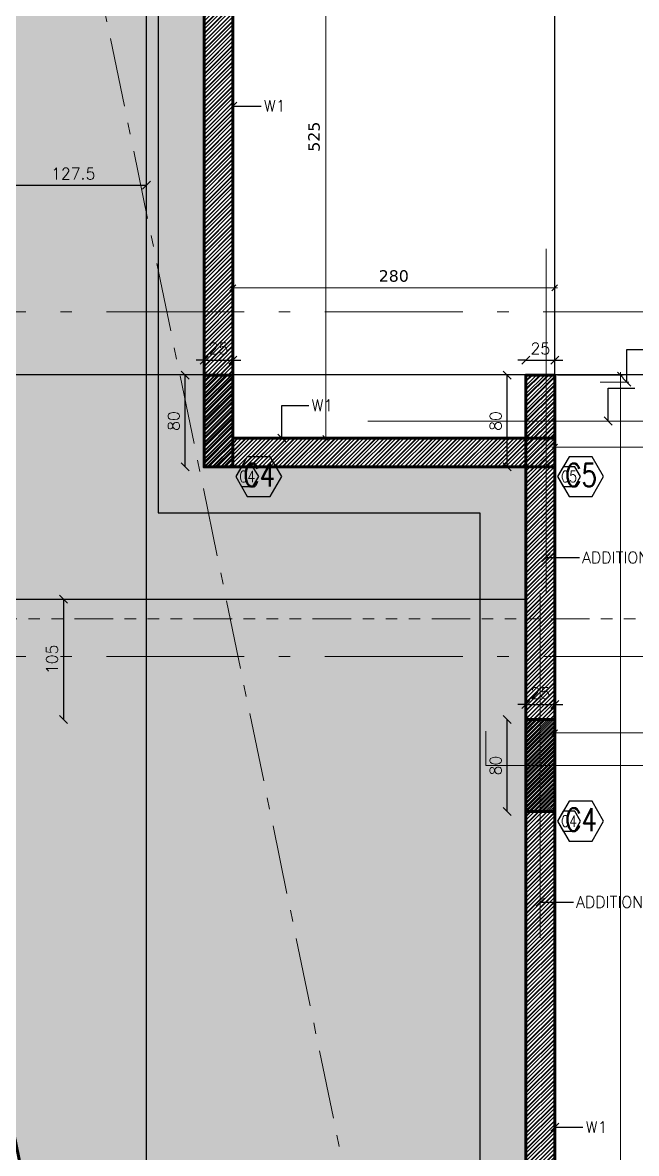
# Model space of a CAD drawing. Header units: inches. Extents: x -48 to 777, y -156 to 510.
# Drawn here: x 588.4 to 593.74, y 236.08 to 245.93 of the extents above; entities that cross this region are included whole.
import ezdxf
from ezdxf.enums import TextEntityAlignment as Align

# ---------------------------------------------------------------- set-up
doc = ezdxf.new("R2010")
doc.units = ezdxf.units.IN
doc.header["$MEASUREMENT"] = 0
doc.set_wipeout_variables(frame=1)
for name, pattern in [('ACAD_ISO06W100', [36, 24, -3, 0, -3, 0, -3, 0, -3]), ('ACAD_ISO10W100', [18, 12, -3, 0, -3]), ('HIDDEN', [0.375, 0.25, -0.125])]:
    doc.linetypes.add(name, pattern=pattern)
doc.layers.get('Defpoints').update_dxf_attribs({"lineweight": 5})
for name, color, linetype, lineweight in [('A-AXIS', 253, 'ACAD_ISO10W100', 5), ('A-AXIS ST', 251, 'ACAD_ISO10W100', 5), ('A-DIM', 9, 'Continuous', 5), ('A-HIDDEN', 254, 'HIDDEN', 5), ('A-LEVELS', 139, 'Continuous', 20), ('A-LIMIT LOT', 235, 'ACAD_ISO10W100', 20), ('A-PILLARS', 1, 'Continuous', 60), ('A-TEXT', 50, 'Continuous', 15), ('H-PILLARS', 61, 'Continuous', 5), ('str-col-dimension', 6, 'Continuous', 50), ('str-raft-bottom', 1, 'Continuous', 5), ('str-raft-top', 1, 'Continuous', 5)]:
    doc.layers.add(name, color=color, linetype=linetype, lineweight=lineweight)
doc.layers.add('HH-DARK GREY', color=7, linetype='Continuous', lineweight=5, true_color=0x404040)
for name, color, linetype in [('pts pc', 7, 'Continuous'), ('Str-Axes', 8, 'Continuous'), ('str-basement2', 5, 'Continuous'), ('str-col-hatch', 8, 'Continuous'), ('str-COL-TAG-100', 1, 'Continuous'), ('str-COL-TAG-50', 7, 'Continuous'), ('str-columns', 3, 'Continuous'), ('str-raft', 5, 'Continuous'), ('str-sunken-slabs', 5, 'Continuous'), ('str-walls', 5, 'Continuous')]:
    doc.layers.add(name, color=color, linetype=linetype)
doc.styles.add('2mm', font='simplex.shx', dxfattribs={"height": 0.5})
doc.styles.add('ROMAN', font='ROMANS.SHX')
doc.styles.add('ROMAND', font='verdana.ttf')
doc.styles.add('ROMANS', font='romans__.ttf', dxfattribs={"height": 0.14})
doc.dimstyles.new('M-1.50', dxfattribs={"dimtxt": 0.1, "dimasz": 0.05, "dimexe": 0.025, "dimexo": 0.025, "dimgap": 0.05, "dimtad": 1, "dimlfac": 100, "dimrnd": 0.5, "dimzin": 9, "dimdsep": 46, "dimtxsty": 'ROMAND', "dimblk": 'OBLIQUE', "dimcen": 1, "dimdle": 0.025, "dimclrd": 256, "dimclre": 256, "dimclrt": 2, "dimadec": 0, "dimazin": 0, "dimtfac": 0.666667, "dimtmove": 2, "dimatfit": 3, "dimfxl": 0.04, "dimtolj": 1, "dimtzin": 5, "dimlwd": -1, "dimlwe": -1, "dimarcsym": 0})
doc.dimstyles.new('structure', dxfattribs={"dimtxt": 0.1, "dimasz": 0.07, "dimexe": 0.18, "dimexo": 1, "dimgap": 0.05, "dimtad": 1, "dimdec": 1, "dimlfac": 100, "dimrnd": 0.5, "dimdsep": 46, "dimtxsty": 'ROMAN', "dimblk1": 'OBLIQUE', "dimblk2": 'OBLIQUE', "dimsah": 1, "dimcen": 0.009, "dimse1": 1, "dimse2": 1, "dimclrd": 4, "dimclre": 9, "dimclrt": 1, "dimadec": 0, "dimazin": 0, "dimtfac": 0.066667, "dimtdec": 1, "dimtix": 1, "dimtmove": 2, "dimatfit": 3, "dimldrblk": 'OBLIQUE', "dimfxl": 0.18, "dimtolj": 1, "dimarcsym": 0})

# ---------------------------------------------------------------- blocks, each defined once
blk = doc.blocks.new('_Oblique')
at = {"color": 0, "linetype": 'ByBlock', "lineweight": -2}
blk.add_line((-0.5, -0.5), (0.5, 0.5), dxfattribs=at)
blk = doc.blocks.new('*D418')
at = {"layer": 'A-DIM', "transparency": 16777216}
for p, q in [((593.0518, 242.8569), (593.6228, 242.8569)), ((593.5978, 228.8319), (593.5978, 242.8819)), ((593.0518, 228.8569), (593.6228, 228.8569))]:
    blk.add_line(p, q, dxfattribs=at)
at = {"layer": 'Defpoints', "color": 0, "transparency": 16777216}
for p in [(593.0268, 242.8569), (593.5978, 242.8569), (593.0268, 228.8569)]:
    blk.add_point(p, dxfattribs=at)
at = {"layer": 'A-DIM', "transparency": 16777216, "xscale": 0.05, "yscale": 0.05, "zscale": 0.05}
for p, rotation in [((593.5978, 242.8569), 90), ((593.5978, 228.8569), 270)]:
    blk.add_blockref('_Oblique', p, dxfattribs=dict(at, rotation=rotation))
at = {"layer": 'A-DIM', "color": 2, "transparency": 16777216, "insert": (593.4958, 235.8569), "char_height": 0.1, "attachment_point": 5, "rotation": 90, "style": 'ROMAND'}
blk.add_mtext('\\A1;1400', dxfattribs=at)
blk = doc.blocks.new('*D419')
at = {"layer": 'A-DIM', "transparency": 16777216}
for p, q in [((593.0518, 243.6167), (590.2018, 243.6167)), ((590.2268, 242.8834), (590.2268, 243.6417)), ((593.0268, 242.8834), (593.0268, 243.6417))]:
    blk.add_line(p, q, dxfattribs=at)
at = {"layer": 'Defpoints', "color": 0, "transparency": 16777216}
for p in [(590.2268, 243.6167), (590.2268, 242.8584), (593.0268, 242.8584)]:
    blk.add_point(p, dxfattribs=at)
at = {"layer": 'A-DIM', "transparency": 16777216, "xscale": 0.05, "yscale": 0.05, "zscale": 0.05, "rotation": 180}
blk.add_blockref('_Oblique', (590.2268, 243.6167), dxfattribs=at)
at = {"layer": 'A-DIM', "transparency": 16777216, "xscale": 0.05, "yscale": 0.05, "zscale": 0.05}
blk.add_blockref('_Oblique', (593.0268, 243.6167), dxfattribs=at)
at = {"layer": 'A-DIM', "color": 2, "transparency": 16777216, "insert": (591.6268, 243.719), "char_height": 0.1, "attachment_point": 5, "style": 'ROMAND'}
blk.add_mtext('\\A1;280', dxfattribs=at)
blk = doc.blocks.new('*D420')
at = {"layer": 'A-DIM', "transparency": 16777216}
for p, q in [((590.2518, 247.5585), (591.0605, 247.5585)), ((591.0355, 242.2819), (591.0355, 247.5835)), ((590.2518, 242.3069), (591.0605, 242.3069))]:
    blk.add_line(p, q, dxfattribs=at)
at = {"layer": 'Defpoints', "color": 0, "transparency": 16777216}
for p in [(590.2268, 247.5585), (591.0355, 247.5585), (590.2268, 242.3069)]:
    blk.add_point(p, dxfattribs=at)
at = {"layer": 'A-DIM', "transparency": 16777216, "xscale": 0.05, "yscale": 0.05, "zscale": 0.05}
for p, rotation in [((591.0355, 247.5585), 90), ((591.0355, 242.3069), 270)]:
    blk.add_blockref('_Oblique', p, dxfattribs=dict(at, rotation=rotation))
at = {"layer": 'A-DIM', "color": 2, "transparency": 16777216, "insert": (590.9334, 244.9327), "char_height": 0.1, "attachment_point": 5, "rotation": 90, "style": 'ROMAND'}
blk.add_mtext('\\A1;525', dxfattribs=at)
blk = doc.blocks.new('LOT 688  TOPOGRAPHIC PLAN')
at = {"layer": 'A-LEVELS', "linetype": 'Continuous'}
blk.add_lwpolyline([(-315991.12482, -27916.00948), (-315990.86281, -27915.91824), (-315990.58971, -27915.87283), (-315990.3048, -27915.87713), (-315990.01092, -27915.92436), (-315989.41109, -27916.10988), (-315988.22172, -27916.59752), (-315987.639, -27916.76802), (-315987.35147, -27916.80639), (-315987.06683, -27916.80263), (-315986.7853, -27916.74858), (-315986.50938, -27916.63741), (-315986.26012, -27916.47485), (-315986.04446, -27916.27165), (-315985.68411, -27915.78224)], dxfattribs=at)
at = {"layer": 'pts pc', "linetype": 'Continuous'}
for points in [[(-315990.26611, -27915.26289), (-315990.97689, -27915.96609)], [(-315990.2699, -27915.96988), (-315990.9731, -27915.2591)], [(-315986.215, -27916.93263), (-315986.92578, -27917.63583)], [(-315986.21879, -27917.63962), (-315986.92199, -27916.92884)]]:
    blk.add_lwpolyline(points, dxfattribs=at)
at = {"layer": 'pts pc', "color": 1, "char_height": 0.5, "width": 3.0714286, "attachment_point": 1, "rotation": 359.692852, "style": '2mm'}
for s, insert in [('\\Fsimplex.shx;\\W1.0000000000;\\T1.0000000000;\\o\\l96.030', (-315990.12017, -27915.36717)), ('\\Fsimplex.shx;\\W1.0000000000;\\T1.0000000000;\\o\\l95.922', (-315986.06906, -27917.03692))]:
    blk.add_mtext(s, dxfattribs=dict(at, insert=insert))
at = {"linetype": 'Continuous'}
blk.add_wipeout([(-315996.80172, -27893.57917), (-315969.32038, -27896.23659), (-315969.32038, -27930.53073), (-315964.08799, -27936.87852), (-315964.6636, -27941.43051), (-315970.22923, -27937.16678), (-315985.1164, -27950.2257)], dxfattribs=at).dxf.layer = 'A-LIMIT LOT'
at = {"layer": 'A-HIDDEN', "linetype": 'ACAD_ISO10W100', "ltscale": 0.05}
blk.add_lwpolyline([(-315992.30527, -27900.52725), (-315983.21966, -27944.57125), (-315970.69258, -27933.58259), (-315972.32038, -27931.60779), (-315972.32038, -27902.3323)], close=True, dxfattribs=at)
blk = doc.blocks.new('*D990')
at = {"layer": 'A-DIM', "transparency": 16777216}
for p, q in [((593.0268, 239.6295), (593.0268, 239.7675)), ((605.3268, 239.6295), (605.3268, 239.7675)), ((605.3518, 239.7425), (593.0018, 239.7425))]:
    blk.add_line(p, q, dxfattribs=at)
at = {"layer": 'Defpoints', "color": 0, "transparency": 16777216}
for p in [(593.0268, 239.7425), (593.0268, 239.6045), (605.3268, 239.6045)]:
    blk.add_point(p, dxfattribs=at)
at = {"layer": 'A-DIM', "transparency": 16777216, "xscale": 0.05, "yscale": 0.05, "zscale": 0.05, "rotation": 180}
blk.add_blockref('_Oblique', (593.0268, 239.7425), dxfattribs=at)
at = {"layer": 'A-DIM', "transparency": 16777216, "xscale": 0.05, "yscale": 0.05, "zscale": 0.05}
blk.add_blockref('_Oblique', (605.3268, 239.7425), dxfattribs=at)
at = {"layer": 'A-DIM', "color": 2, "transparency": 16777216, "insert": (599.1768, 239.8446), "char_height": 0.1, "attachment_point": 5, "style": 'ROMAND'}
blk.add_mtext('\\A1;1230', dxfattribs=at)
blk = doc.blocks.new('*D991')
at = {"layer": 'A-DIM', "transparency": 16777216}
for p, q in [((596.1768, 242.6319), (596.1768, 242.2055)), ((593.0268, 242.5407), (593.0268, 242.2055)), ((593.0018, 242.2305), (596.2018, 242.2305))]:
    blk.add_line(p, q, dxfattribs=at)
at = {"layer": 'Defpoints', "color": 0, "transparency": 16777216}
for p in [(596.1768, 242.6569), (593.0268, 242.5657), (596.1768, 242.2305)]:
    blk.add_point(p, dxfattribs=at)
at = {"layer": 'A-DIM', "transparency": 16777216, "xscale": 0.05, "yscale": 0.05, "zscale": 0.05, "rotation": 180}
blk.add_blockref('_Oblique', (593.0268, 242.2305), dxfattribs=at)
at = {"layer": 'A-DIM', "transparency": 16777216, "xscale": 0.05, "yscale": 0.05, "zscale": 0.05}
blk.add_blockref('_Oblique', (596.1768, 242.2305), dxfattribs=at)
at = {"layer": 'A-DIM', "color": 2, "transparency": 16777216, "insert": (594.6018, 242.3326), "char_height": 0.1, "attachment_point": 5, "style": 'ROMAND'}
blk.add_mtext('\\A1;315', dxfattribs=at)
blk = doc.blocks.new('tags')
at = {"layer": 'str-COL-TAG-100', "color": 2}
blk.add_lwpolyline([(0.125, -0.2616), (0.325, -0.2616), (0.425, -0.0884), (0.325, 0.0848), (0.125, 0.0848), (0.025, -0.0884)], close=True, dxfattribs=at)
at = {"layer": 'str-COL-TAG-50', "color": 2}
blk.add_lwpolyline([(0.075, -0.175), (0.175, -0.175), (0.225, -0.0884), (0.175, -0.0018), (0.075, -0.0018), (0.025, -0.0884)], close=True, dxfattribs=at)
at = {"layer": 'str-COL-TAG-100', "color": 1, "style": 'ROMANS', "width": 0.699426}
blk.add_attdef('NUMBER', text='', height=0.2, dxfattribs=at).set_placement((0.0918, -0.1741), (0.3679, -0.1741), align=Align.FIT)
at = {"layer": 'str-COL-TAG-50', "color": 1, "style": 'ROMANS', "width": 0.697102}
blk.add_attdef('NUMBER', text='', height=0.1, dxfattribs=at).set_placement((0.0562, -0.1375), (0.1938, -0.1375), align=Align.FIT)
blk = doc.blocks.new('*D1517')
at = {"layer": 'Defpoints', "color": 0, "transparency": 16777216}
for p in [(592.6131, 239.8569), (592.7768, 239.8569), (592.7768, 239.0569)]:
    blk.add_point(p, dxfattribs=at)
at = {"layer": 'str-col-dimension', "color": 4, "lineweight": -2, "transparency": 16777216}
blk.add_line((592.6131, 239.0569), (592.6131, 239.8569), dxfattribs=at)
at = {"layer": 'str-col-dimension', "color": 4, "lineweight": -2, "transparency": 16777216, "xscale": 0.07, "yscale": 0.07, "zscale": 0.07}
for p, rotation in [((592.6131, 239.8569), 90), ((592.6131, 239.0569), 270)]:
    blk.add_blockref('_Oblique', p, dxfattribs=dict(at, rotation=rotation))
at = {"layer": 'str-col-dimension', "color": 1, "transparency": 16777216, "insert": (592.5131, 239.4569), "char_height": 0.1, "attachment_point": 5, "rotation": 90, "style": 'ROMAN'}
blk.add_mtext('\\A1;80', dxfattribs=at)
blk = doc.blocks.new('*D1518')
at = {"layer": 'Defpoints', "color": 0, "transparency": 16777216}
for p in [(593.0268, 239.9877), (592.7768, 239.8569), (593.0268, 239.8569)]:
    blk.add_point(p, dxfattribs=at)
at = {"layer": 'str-col-dimension', "color": 4, "lineweight": -2, "transparency": 16777216}
for p, q in [((592.7768, 239.9877), (592.7068, 239.9877)), ((592.7768, 239.9877), (593.0268, 239.9877)), ((593.0268, 239.9877), (593.0968, 239.9877))]:
    blk.add_line(p, q, dxfattribs=at)
at = {"layer": 'str-col-dimension', "color": 4, "lineweight": -2, "transparency": 16777216, "xscale": 0.07, "yscale": 0.07, "zscale": 0.07}
blk.add_blockref('_Oblique', (592.7768, 239.9877), dxfattribs=at)
at = {"layer": 'str-col-dimension', "color": 4, "lineweight": -2, "transparency": 16777216, "xscale": 0.07, "yscale": 0.07, "zscale": 0.07, "rotation": 180}
blk.add_blockref('_Oblique', (593.0268, 239.9877), dxfattribs=at)
at = {"layer": 'str-col-dimension', "color": 1, "transparency": 16777216, "insert": (592.9018, 240.0877), "char_height": 0.1, "attachment_point": 5, "style": 'ROMAN'}
blk.add_mtext('\\A1;25', dxfattribs=at)
blk = doc.blocks.new('*D1522')
at = {"layer": 'Defpoints', "color": 0, "transparency": 16777216}
for p in [(592.6131, 242.8569), (592.7768, 242.8569), (592.7768, 242.0569)]:
    blk.add_point(p, dxfattribs=at)
at = {"layer": 'str-col-dimension', "color": 4, "lineweight": -2, "transparency": 16777216}
blk.add_line((592.6131, 242.0569), (592.6131, 242.8569), dxfattribs=at)
at = {"layer": 'str-col-dimension', "color": 4, "lineweight": -2, "transparency": 16777216, "xscale": 0.07, "yscale": 0.07, "zscale": 0.07}
for p, rotation in [((592.6131, 242.8569), 90), ((592.6131, 242.0569), 270)]:
    blk.add_blockref('_Oblique', p, dxfattribs=dict(at, rotation=rotation))
at = {"layer": 'str-col-dimension', "color": 1, "transparency": 16777216, "insert": (592.5131, 242.4569), "char_height": 0.1, "attachment_point": 5, "rotation": 90, "style": 'ROMAN'}
blk.add_mtext('\\A1;80', dxfattribs=at)
blk = doc.blocks.new('*D1523')
at = {"layer": 'Defpoints', "color": 0, "transparency": 16777216}
for p in [(593.0268, 242.9877), (592.7768, 242.8569), (593.0268, 242.8569)]:
    blk.add_point(p, dxfattribs=at)
at = {"layer": 'str-col-dimension', "color": 4, "lineweight": -2, "transparency": 16777216}
for p, q in [((592.7768, 242.9877), (592.7068, 242.9877)), ((592.7768, 242.9877), (593.0268, 242.9877)), ((593.0268, 242.9877), (593.0968, 242.9877))]:
    blk.add_line(p, q, dxfattribs=at)
at = {"layer": 'str-col-dimension', "color": 4, "lineweight": -2, "transparency": 16777216, "xscale": 0.07, "yscale": 0.07, "zscale": 0.07}
blk.add_blockref('_Oblique', (592.7768, 242.9877), dxfattribs=at)
at = {"layer": 'str-col-dimension', "color": 4, "lineweight": -2, "transparency": 16777216, "xscale": 0.07, "yscale": 0.07, "zscale": 0.07, "rotation": 180}
blk.add_blockref('_Oblique', (593.0268, 242.9877), dxfattribs=at)
at = {"layer": 'str-col-dimension', "color": 1, "transparency": 16777216, "insert": (592.9018, 243.0877), "char_height": 0.1, "attachment_point": 5, "style": 'ROMAN'}
blk.add_mtext('\\A1;25', dxfattribs=at)
blk = doc.blocks.new('*D1524')
at = {"layer": 'Defpoints', "color": 0, "transparency": 16777216}
for p in [(589.8131, 242.8569), (589.9768, 242.8569), (589.9768, 242.0569)]:
    blk.add_point(p, dxfattribs=at)
at = {"layer": 'str-col-dimension', "color": 4, "lineweight": -2, "transparency": 16777216}
blk.add_line((589.8131, 242.0569), (589.8131, 242.8569), dxfattribs=at)
at = {"layer": 'str-col-dimension', "color": 4, "lineweight": -2, "transparency": 16777216, "xscale": 0.07, "yscale": 0.07, "zscale": 0.07}
for p, rotation in [((589.8131, 242.8569), 90), ((589.8131, 242.0569), 270)]:
    blk.add_blockref('_Oblique', p, dxfattribs=dict(at, rotation=rotation))
at = {"layer": 'str-col-dimension', "color": 1, "transparency": 16777216, "insert": (589.7131, 242.4569), "char_height": 0.1, "attachment_point": 5, "rotation": 90, "style": 'ROMAN'}
blk.add_mtext('\\A1;80', dxfattribs=at)
blk = doc.blocks.new('*D1525')
at = {"layer": 'Defpoints', "color": 0, "transparency": 16777216}
for p in [(590.2268, 242.9877), (589.9768, 242.8569), (590.2268, 242.8569)]:
    blk.add_point(p, dxfattribs=at)
at = {"layer": 'str-col-dimension', "color": 4, "lineweight": -2, "transparency": 16777216}
for p, q in [((589.9768, 242.9877), (589.9068, 242.9877)), ((589.9768, 242.9877), (590.2268, 242.9877)), ((590.2268, 242.9877), (590.2968, 242.9877))]:
    blk.add_line(p, q, dxfattribs=at)
at = {"layer": 'str-col-dimension', "color": 4, "lineweight": -2, "transparency": 16777216, "xscale": 0.07, "yscale": 0.07, "zscale": 0.07}
blk.add_blockref('_Oblique', (589.9768, 242.9877), dxfattribs=at)
at = {"layer": 'str-col-dimension', "color": 4, "lineweight": -2, "transparency": 16777216, "xscale": 0.07, "yscale": 0.07, "zscale": 0.07, "rotation": 180}
blk.add_blockref('_Oblique', (590.2268, 242.9877), dxfattribs=at)
at = {"layer": 'str-col-dimension', "color": 1, "transparency": 16777216, "insert": (590.1018, 243.0877), "char_height": 0.1, "attachment_point": 5, "style": 'ROMAN'}
blk.add_mtext('\\A1;25', dxfattribs=at)
blk = doc.blocks.new('*D1665')
at = {"layer": 'Defpoints', "color": 0, "transparency": 16777216}
for p in [(588.1998, 244.5107), (589.4768, 244.5107), (589.4768, 244.5107)]:
    blk.add_point(p, dxfattribs=at)
at = {"layer": 'str-sunken-slabs', "color": 4, "lineweight": -2, "transparency": 16777216}
blk.add_line((588.1998, 244.5107), (589.4768, 244.5107), dxfattribs=at)
at = {"layer": 'str-sunken-slabs', "color": 4, "lineweight": -2, "transparency": 16777216, "xscale": 0.07, "yscale": 0.07, "zscale": 0.07, "rotation": 180}
blk.add_blockref('_Oblique', (588.1998, 244.5107), dxfattribs=at)
at = {"layer": 'str-sunken-slabs', "color": 4, "lineweight": -2, "transparency": 16777216, "xscale": 0.07, "yscale": 0.07, "zscale": 0.07}
blk.add_blockref('_Oblique', (589.4768, 244.5107), dxfattribs=at)
at = {"layer": 'str-sunken-slabs', "color": 1, "transparency": 16777216, "insert": (588.8383, 244.6107), "char_height": 0.1, "attachment_point": 5, "style": 'ROMAN'}
blk.add_mtext('\\A1;127.5', dxfattribs=at)
blk = doc.blocks.new('*D1666')
at = {"layer": 'Defpoints', "color": 0, "transparency": 16777216}
for p in [(588.754, 240.9069), (588.754, 239.8569), (588.754, 239.8569)]:
    blk.add_point(p, dxfattribs=at)
at = {"layer": 'str-sunken-slabs', "color": 4, "lineweight": -2, "transparency": 16777216}
blk.add_line((588.754, 240.9069), (588.754, 239.8569), dxfattribs=at)
at = {"layer": 'str-sunken-slabs', "color": 4, "lineweight": -2, "transparency": 16777216, "xscale": 0.07, "yscale": 0.07, "zscale": 0.07}
for p, rotation in [((588.754, 240.9069), 90), ((588.754, 239.8569), 270)]:
    blk.add_blockref('_Oblique', p, dxfattribs=dict(at, rotation=rotation))
at = {"layer": 'str-sunken-slabs', "color": 1, "transparency": 16777216, "insert": (588.654, 240.3819), "char_height": 0.1, "attachment_point": 5, "rotation": 90, "style": 'ROMAN'}
blk.add_mtext('\\A1;105', dxfattribs=at)

msp = doc.modelspace()

# ---------------------------------------------------------------- linework, layer by layer
at = {"layer": 'Str-Axes', "ltscale": 0.1}
msp.add_line((611.62657, 239.85688), (583.32678, 239.85688), dxfattribs=at)

# ---------------------------------------------------------------- next in the draw order: block references
at = {"layer": 'A-TEXT'}
msp.add_blockref('LOT 688  TOPOGRAPHIC PLAN', (316579.44716, 28156.10823), dxfattribs=at)

# ---------------------------------------------------------------- next in the draw order: hatches: boundary and pattern name
at = {"layer": 'H-PILLARS'}
h = msp.add_hatch(dxfattribs=at)
h.set_pattern_fill('ANSI31', color=256, scale=0.2)
h.set_pattern_definition([(45, (0, 99), (-0.0176776695, 0.0176776695), [])])
edge = h.paths.add_edge_path()
edge.add_line((589.47678, 253.80841), (589.72678, 253.80848))
edge.add_line((589.72678, 253.80848), (589.72662, 247.55845))
edge.add_line((589.72662, 247.55845), (590.22678, 247.55845))
edge.add_line((590.22678, 247.55845), (590.22678, 242.30688))
edge.add_line((590.22678, 242.30688), (593.02678, 242.30688))
edge.add_line((593.02678, 242.30688), (593.02678, 228.85688))
edge.add_line((593.02678, 228.85688), (597.42678, 228.85688))
edge.add_line((597.42678, 228.85688), (597.42678, 228.60688))
edge.add_line((597.42678, 228.60688), (592.77678, 228.60688))
edge.add_line((592.77678, 228.60688), (592.77678, 242.05688))
edge.add_line((592.77678, 242.05688), (589.97678, 242.05688))
edge.add_line((589.97678, 242.05688), (589.97678, 247.30845))
edge.add_line((589.97678, 247.30845), (589.47678, 247.30845))
edge.add_line((589.47678, 247.30845), (589.47678, 254.05845))
at = {"layer": 'H-PILLARS', "linetype": 'Continuous'}
h = msp.add_hatch(dxfattribs=at)
h.set_pattern_fill('ANSI31', color=256, scale=0.2)
h.set_pattern_definition([(45, (44.608247, -70.60263), (-0.0176776695, 0.0176776695), [])])
h.paths.add_polyline_path([(590.22678, 242.05688), (589.97678, 242.05688), (589.97678, 242.85688), (590.22678, 242.85688)])
h = msp.add_hatch(dxfattribs=at)
h.set_pattern_fill('ANSI31', color=256, scale=0.2)
h.set_pattern_definition([(45, (47.408247, -70.60263), (-0.0176776695, 0.0176776695), [])])
h.paths.add_polyline_path([(593.02678, 242.05688), (592.77678, 242.05688), (592.77678, 242.85688), (593.02678, 242.85688)])
h = msp.add_hatch(dxfattribs=at)
h.set_pattern_fill('ANSI31', color=256, scale=0.2)
h.set_pattern_definition([(45, (47.470193, -73.60263), (-0.0176776695, 0.0176776695), [])])
h.paths.add_polyline_path([(593.02678, 239.05688), (592.77678, 239.05688), (592.77678, 239.85688), (593.02678, 239.85688)])
at = {"layer": 'HH-DARK GREY'}
h = msp.add_hatch(dxfattribs=at)
h.set_pattern_fill('EARTH', color=256, scale=2)
h.set_pattern_definition([(0, (-242.49175, -75.7109), (0.5, 0.5), [0.5, -0.5]), (0, (-242.49175, -75.5234), (0.5, 0.5), [0.5, -0.5]), (0, (-242.49175, -75.3359), (0.5, 0.5), [0.5, -0.5]), (90, (-242.42925, -75.2734), (-0.5, 0.5), [0.5, -0.5]), (90, (-242.24175, -75.2734), (-0.5, 0.5), [0.5, -0.5]), (90, (-242.05425, -75.2734), (-0.5, 0.5), [0.5, -0.5])])
edge = h.paths.add_edge_path()
edge.add_line((589.47678, 254.05845), (589.47678, 247.30845))
edge.add_line((589.47678, 247.30845), (589.97678, 247.30845))
edge.add_line((589.97678, 247.30845), (589.97678, 242.05688))
edge.add_line((589.97678, 242.05688), (592.77678, 242.05688))
edge.add_line((592.77678, 242.05688), (592.77678, 228.60688))
edge.add_line((592.77678, 228.60688), (597.22678, 228.60688))
edge.add_line((597.22678, 228.60688), (597.22678, 224.90688))
edge.add_line((597.22678, 224.90688), (590.66159, 224.90688))
edge.add_line((590.66159, 224.90688), (582.9059, 262.50387))
edge.add_line((582.9059, 262.50387), (609.87678, 259.89581))
edge.add_line((609.87678, 259.89581), (609.87678, 225.48774))
edge.add_line((609.87678, 225.48774), (610.35557, 224.90688))
edge.add_line((610.35557, 224.90688), (604.37678, 224.90688))
edge.add_arc((604.37678, 228.15688), 3.25, 180, 270, ccw=False)
edge.add_line((601.12678, 228.15688), (601.12678, 228.60688))
edge.add_line((601.12678, 228.60688), (605.57678, 228.60688))
edge.add_line((605.57678, 228.60688), (605.57678, 242.05688))
edge.add_line((605.57678, 242.05688), (607.12678, 242.05688))
edge.add_line((607.12678, 242.05688), (607.12678, 246.60861))
edge.add_line((607.12678, 246.60861), (605.42678, 246.60861))
edge.add_line((605.42678, 246.60861), (605.4268, 253.65849))
edge.add_line((605.4268, 253.65849), (606.67686, 253.65849))
edge.add_line((606.67686, 253.65849), (606.6768, 257.80831))
edge.add_line((606.6768, 257.80831), (589.47678, 257.80848))
edge.add_line((589.47678, 257.80848), (589.47671, 254.08973))
edge.add_line((589.47671, 254.08973), (589.47678, 254.05845))
at = {"layer": 'str-col-hatch'}
h = msp.add_hatch(dxfattribs=at)
h.set_pattern_fill('ANSI31', color=256, scale=0.4)
h.set_pattern_definition([(45, (-106.15302, 191.347635), (-0.035355339, 0.035355339), [])])
h.paths.add_polyline_path([(589.97678, 242.85688), (589.97678, 242.05688), (590.22678, 242.05688), (590.22678, 242.85688)])
h = msp.add_hatch(dxfattribs=at)
h.set_pattern_fill('ANSI31', color=256, scale=0.4)
h.set_pattern_definition([(45, (-103.35302, 191.347635), (-0.035355339, 0.035355339), [])])
h.paths.add_polyline_path([(592.77678, 242.85688), (592.77678, 242.05688), (593.02678, 242.05688), (593.02678, 242.85688)])
h = msp.add_hatch(dxfattribs=at)
h.set_pattern_fill('ANSI31', color=256, scale=0.4)
h.set_pattern_definition([(45, (-103.35302, 188.347635), (-0.035355339, 0.035355339), [])])
h.paths.add_polyline_path([(592.77678, 239.85688), (592.77678, 239.05688), (593.02678, 239.05688), (593.02678, 239.85688)])
at = {"layer": 'str-walls'}
h = msp.add_hatch(dxfattribs=at)
h.set_pattern_fill('ANSI31', color=8, scale=0.4)
h.paths.add_polyline_path([(589.47678, 251.55845), (589.72672, 251.55845), (589.72678, 253.80848), (589.47678, 253.80841)])
h.paths.add_polyline_path([(589.47678, 247.55845), (589.72662, 247.55845), (589.7267, 250.75845), (589.47678, 250.75845)])
h.paths.add_polyline_path([(589.97678, 242.85688), (590.22678, 242.85688), (590.22678, 247.30845), (589.97678, 247.30845)])
h.paths.add_polyline_path([(592.77678, 242.05688), (592.77678, 242.30688), (590.22678, 242.30688), (590.22678, 242.05688)])
h.paths.add_polyline_path([(592.77678, 239.85688), (593.02678, 239.85688), (593.02678, 242.05688), (592.77678, 242.05688)])
h.paths.add_polyline_path([(592.77678, 234.45688), (593.02678, 234.45688), (593.02678, 239.05688), (592.77678, 239.05688)])
h.paths.add_polyline_path([(592.77678, 228.85688), (593.02678, 228.85688), (593.02678, 233.65688), (592.77678, 233.65688)])
h.paths.add_polyline_path([(596.62678, 228.60688), (596.62678, 228.85688), (593.57678, 228.85688), (593.57678, 228.60688)])

# ---------------------------------------------------------------- next in the draw order: linework, layer by layer
at = {"layer": 'A-AXIS', "linetype": 'ACAD_ISO06W100', "ltscale": 0.014}
msp.add_line((586.77664, 240.73298), (610.66993, 240.73298), dxfattribs=at)
at = {"layer": 'A-AXIS ST', "ltscale": 0.1}
for p, q in [((589.47678, 221.25688), (589.47678, 260.35831)), ((593.02678, 221.25688), (593.02678, 260.35831)), ((613.12678, 243.40845), (583.32678, 243.40845)), ((613.12678, 240.40688), (583.32678, 240.40688))]:
    msp.add_line(p, q, dxfattribs=at)
at = {"layer": 'A-PILLARS'}
for points in [[(589.47678, 254.05845), (589.47678, 247.30845), (589.97678, 247.30845), (589.97678, 242.05688), (592.77678, 242.05688), (592.77678, 228.60688), (597.22678, 228.60688), (597.22678, 224.90688), (590.66159, 224.90688), (582.9059, 262.50387)], [(589.47678, 253.80841), (589.72678, 253.80848), (589.72662, 247.55845), (590.22678, 247.55845), (590.22678, 242.30688), (593.02678, 242.30688), (593.02678, 228.85688), (597.42678, 228.85688), (597.42678, 228.60688), (592.77678, 228.60688), (592.77678, 242.05688), (589.97678, 242.05688), (589.97678, 247.30845), (589.47678, 247.30845), (589.47678, 254.05845)]]:
    msp.add_lwpolyline(points, dxfattribs=at)
for points in [[(590.22678, 242.05688), (589.97678, 242.05688), (589.97678, 242.85688), (590.22678, 242.85688)], [(593.02678, 242.05688), (592.77678, 242.05688), (592.77678, 242.85688), (593.02678, 242.85688)], [(593.02678, 239.05688), (592.77678, 239.05688), (592.77678, 239.85688), (593.02678, 239.85688)]]:
    msp.add_lwpolyline(points, close=True, dxfattribs=at)
at = {"layer": 'HH-DARK GREY'}
msp.add_lwpolyline([(605.57678, 242.05688), (607.12678, 242.05688), (607.12678, 246.60861), (605.42678, 246.60861), (605.4268, 253.80845), (605.4268, 253.80845), (605.4268, 254.05845), (589.47678, 254.05845), (589.47678, 247.30845), (589.97678, 247.30845), (589.97678, 242.05688), (592.77678, 242.05688), (592.77678, 228.60688), (597.22678, 228.60688), (597.47678, 228.60688), (597.47678, 225.95688), (601.65465, 225.95688, -0.1715835), (600.87678, 228.15688), (600.87678, 228.60688), (601.12678, 228.60688), (605.57678, 228.60688)], format="xyb", close=True, dxfattribs=at)
msp.add_lwpolyline([(597.17682, 253.80831), (589.72663, 253.80831), (589.72665, 247.55845), (590.22678, 247.55845), (590.22678, 242.30688), (593.02678, 242.30688), (593.02678, 228.85688), (605.32678, 228.85688), (605.32678, 242.30688), (606.87678, 242.30688), (606.87678, 246.35845), (605.17678, 246.35845), (605.17679, 247.35847), (600.81679, 247.35847), (600.81678, 247.35849), (600.17678, 247.35849), (600.17678, 242.65688), (596.17679, 242.65688), (596.17677, 247.55845), (597.17682, 247.55845)], close=True, dxfattribs=at)
at = {"layer": 'Str-Axes', "ltscale": 0.1}
for p, q in [((589.47678, 221.25688), (589.47678, 260.35831)), ((593.02678, 221.25688), (593.02678, 260.35831)), ((611.62657, 242.85845), (583.32678, 242.85845))]:
    msp.add_line(p, q, dxfattribs=at)
at = {"layer": 'str-basement2'}
for points in [[(589.97678, 247.30845), (589.47678, 247.30845), (589.47678, 255.1083), (589.47678, 257.80848), (583.67027, 257.80848), (584.22728, 255.10831), (585.5036, 255.10831), (587.16287, 247.06472), (588.19984, 247.06472), (588.19984, 240.90688), (592.77678, 240.90688), (592.77678, 242.05688), (589.97678, 242.05688)], [(589.47678, 257.80848), (589.47678, 247.30845), (589.97678, 247.30845), (589.97678, 242.05688), (592.77678, 242.05688), (592.77678, 228.60688), (605.57678, 228.60688), (605.57678, 242.05688), (607.12678, 242.05688), (607.12678, 246.60861), (605.42678, 246.60862), (605.4268, 253.65849), (606.67686, 253.65849), (606.6768, 257.80831)]]:
    msp.add_lwpolyline(points, close=True, dxfattribs=at)
at = {"layer": 'str-columns'}
for points in [[(589.97678, 242.05688), (590.22678, 242.05688), (590.22678, 242.85688), (589.97678, 242.85688)], [(592.77678, 242.05688), (593.02678, 242.05688), (593.02678, 242.85688), (592.77678, 242.85688)], [(592.77678, 239.05688), (593.02678, 239.05688), (593.02678, 239.85688), (592.77678, 239.85688)]]:
    msp.add_lwpolyline(points, close=True, dxfattribs=at)
at = {"layer": 'str-raft'}
msp.add_lwpolyline([(589.07678, 258.20848), (589.07678, 246.90845), (589.57678, 246.90845), (589.57678, 241.65688), (592.37678, 241.65688), (592.37678, 228.20688), (605.97678, 228.20688), (605.97678, 241.65688), (607.52678, 241.65688), (607.52678, 247.00861), (605.82678, 247.00862), (605.8268, 253.25849), (607.07687, 253.25849), (607.07679, 258.2083)], close=True, dxfattribs=at)
at = {"layer": 'str-raft-bottom'}
for p, q in [((592.95331, 240.95688), (592.95331, 243.95688)), ((591.40178, 242.45688), (594.40178, 242.45688)), ((592.90178, 237.95688), (592.90178, 240.95688))]:
    msp.add_line(p, q, dxfattribs=at)
msp.add_lwpolyline([(592.42678, 239.75688), (592.42678, 239.45688), (594.62678, 239.45688)], dxfattribs=at)
at = {"layer": 'str-raft-top', "linetype": 'HIDDEN'}
msp.add_line((593.42266, 242.79521), (595.92266, 242.79521), dxfattribs=at)
at = {"layer": 'str-walls'}
msp.add_lwpolyline([(589.47678, 253.80845), (589.72678, 253.80845), (589.72662, 247.55845), (590.22678, 247.55845), (590.22678, 242.30688), (593.02678, 242.30688), (593.02678, 228.85688), (596.62678, 228.85688), (596.62678, 228.60688), (592.77678, 228.60688), (592.77678, 242.05688), (589.97678, 242.05688), (589.97678, 247.30845), (589.47678, 247.30845), (589.47678, 253.80845)], dxfattribs=at)

# ---------------------------------------------------------------- next in the draw order: block references
at = {"layer": 'str-columns'}
ref = msp.add_blockref('tags', (590.22678, 242.06073), dxfattribs=at)
ref.add_attrib('NUMBER', 'C4', dxfattribs={"layer": 'str-COL-TAG-50', "color": 1, "height": 0.1, "style": 'ROMANS', "width": 0.63631}).set_placement((590.28297, 241.92323), (590.42056, 241.92323), align=Align.FIT)
ref.add_attrib('NUMBER', 'C4', dxfattribs={"layer": 'str-COL-TAG-100', "color": 1, "height": 0.2, "style": 'ROMANS', "width": 0.638431}).set_placement((590.31862, 241.88667), (590.59471, 241.88667), align=Align.FIT)
ref = msp.add_blockref('tags', (593.02678, 242.06073), dxfattribs=at)
ref.add_attrib('NUMBER', 'C5', dxfattribs={"layer": 'str-COL-TAG-50', "color": 1, "height": 0.1, "style": 'ROMANS', "width": 0.63631}).set_placement((593.08297, 241.92323), (593.22056, 241.92323), align=Align.FIT)
ref.add_attrib('NUMBER', 'C5', dxfattribs={"layer": 'str-COL-TAG-100', "color": 1, "height": 0.2, "style": 'ROMANS', "width": 0.638431}).set_placement((593.11862, 241.88667), (593.39471, 241.88667), align=Align.FIT)
ref = msp.add_blockref('tags', (593.02678, 239.06073), dxfattribs=at)
ref.add_attrib('NUMBER', 'C4', dxfattribs={"layer": 'str-COL-TAG-50', "color": 1, "height": 0.1, "style": 'ROMANS', "width": 0.63631}).set_placement((593.08297, 238.92323), (593.22056, 238.92323), align=Align.FIT)
ref.add_attrib('NUMBER', 'C4', dxfattribs={"layer": 'str-COL-TAG-100', "color": 1, "height": 0.2, "style": 'ROMANS', "width": 0.638431}).set_placement((593.11862, 238.88667), (593.39471, 238.88667), align=Align.FIT)

# ---------------------------------------------------------------- next in the draw order: texts
at = {"layer": 'str-columns', "color": 1, "style": 'ROMAN'}
for p in [(590.49734, 245.15104), (590.91233, 242.54316), (593.29734, 236.25834)]:
    msp.add_text('W1', height=0.1, dxfattribs=at).set_placement(p)
at = {"layer": 'str-raft-bottom', "style": 'ROMAN'}
for s, p in [('ADDITIONAL B.S.5T20(L=300)', (593.26454, 241.21862)), ('ADDITIONAL B.S.3T14(L=300)', (593.21301, 238.21862))]:
    msp.add_text(s, height=0.1, dxfattribs=at).set_placement(p)

# ---------------------------------------------------------------- next in the draw order: dimensions: what is measured, and where the dimension line sits
at = {"layer": 'A-DIM'}
for base, p1, p2, picture, middle in [((591.03551, 247.55845), (590.22678, 242.30688), (590.22678, 247.55845), '*D420', (590.93343, 244.93267)), ((593.59783, 242.85688), (593.02678, 228.85688), (593.02678, 242.85688), '*D418', (593.49578, 235.85688))]:
    dim = msp.add_linear_dim(base=base, p1=p1, p2=p2, angle=90, dimstyle='M-1.50', dxfattribs=at)
    dim.commit()
    dim.dimension.update_dxf_attribs({"geometry": picture, "text_midpoint": middle})
for base, p1, p2, picture, middle in [((590.22678, 243.61668), (593.02678, 242.85845), (590.22678, 242.85845), '*D419', (591.62678, 243.71896)), ((596.17679, 242.23051), (593.02678, 242.56566), (596.17679, 242.65688), '*D991', (594.60178, 242.33259)), ((593.02678, 239.7425), (605.32678, 239.60446), (593.02678, 239.60446), '*D990', (599.17678, 239.84458))]:
    dim = msp.add_linear_dim(base=base, p1=p1, p2=p2, dimstyle='M-1.50', dxfattribs=at)
    dim.commit()
    dim.dimension.update_dxf_attribs({"geometry": picture, "text_midpoint": middle})
at = {"layer": 'str-col-dimension'}
for p1, p2, distance, picture, middle in [((589.97678, 242.85688), (590.22678, 242.85688), 0.13078, '*D1525', (590.10178, 243.08766)), ((592.77678, 242.85688), (593.02678, 242.85688), 0.13078, '*D1523', (592.90178, 243.08766)), ((589.97678, 242.05688), (589.97678, 242.85688), 0.16372, '*D1524', (589.71305, 242.45688)), ((592.77678, 242.05688), (592.77678, 242.85688), 0.16372, '*D1522', (592.51305, 242.45688)), ((592.77678, 239.85688), (593.02678, 239.85688), 0.13078, '*D1518', (592.90178, 240.08766)), ((592.77678, 239.05688), (592.77678, 239.85688), 0.16372, '*D1517', (592.51305, 239.45688))]:
    dim = msp.add_aligned_dim(p1=p1, p2=p2, distance=distance, dimstyle='structure', dxfattribs=at)
    dim.commit()
    dim.dimension.update_dxf_attribs({"geometry": picture, "text_midpoint": middle})
at = {"layer": 'str-sunken-slabs'}
for p1, p2, picture, middle in [((588.19984, 244.51067), (589.47678, 244.51067), '*D1665', (588.83831, 244.61067)), ((588.75404, 240.90688), (588.75404, 239.85688), '*D1666', (588.65404, 240.38188))]:
    dim = msp.add_aligned_dim(p1=p1, p2=p2, distance=0, dimstyle='structure', override={"dimfxl": 0.04}, dxfattribs=at)
    dim.commit()
    dim.dimension.update_dxf_attribs({"geometry": picture, "text_midpoint": middle})

# ---------------------------------------------------------------- next in the draw order: leaders
at = {"layer": 'str-columns'}
for points in [[(590.22678, 245.19969), (590.47227, 245.19969)], [(593.02678, 236.30699), (593.27227, 236.30699)]]:
    msp.add_leader(points, dimstyle='structure', override={"dimgap": 0.05, "dimtad": 0, "dimfxl": 0.04}, dxfattribs=at)
at = {"layer": 'str-columns', "color": 1}
msp.add_leader([(590.65433, 242.30688), (590.65433, 242.59181), (590.88726, 242.59181)], dimstyle='structure', override={"dimgap": 0.05, "dimtad": 0, "dimfxl": 0.04, "dimfxlon": 1}, dxfattribs=at)
at = {"layer": 'str-raft-bottom'}
for points, override in [([(593.49093, 242.45688), (593.49093, 242.74181), (593.72385, 242.74181)], {"dimgap": 0.05, "dimtad": 0, "dimfxl": 0.04, "dimfxlon": 1}), ([(592.95331, 241.26774), (593.24208, 241.26774)], {"dimgap": 0.05, "dimtad": 0}), ([(592.90178, 238.26774), (593.19055, 238.26774)], {"dimgap": 0.05, "dimtad": 0})]:
    msp.add_leader(points, dimstyle='structure', override=override, dxfattribs=at)
at = {"layer": 'str-raft-top'}
msp.add_leader([(593.65464, 242.79521), (593.65464, 243.08014), (593.88757, 243.08014)], dimstyle='structure', override={"dimgap": 0.05, "dimtad": 0, "dimfxl": 0.04, "dimfxlon": 1}, dxfattribs=at)

doc.saveas('drawing.dxf')
